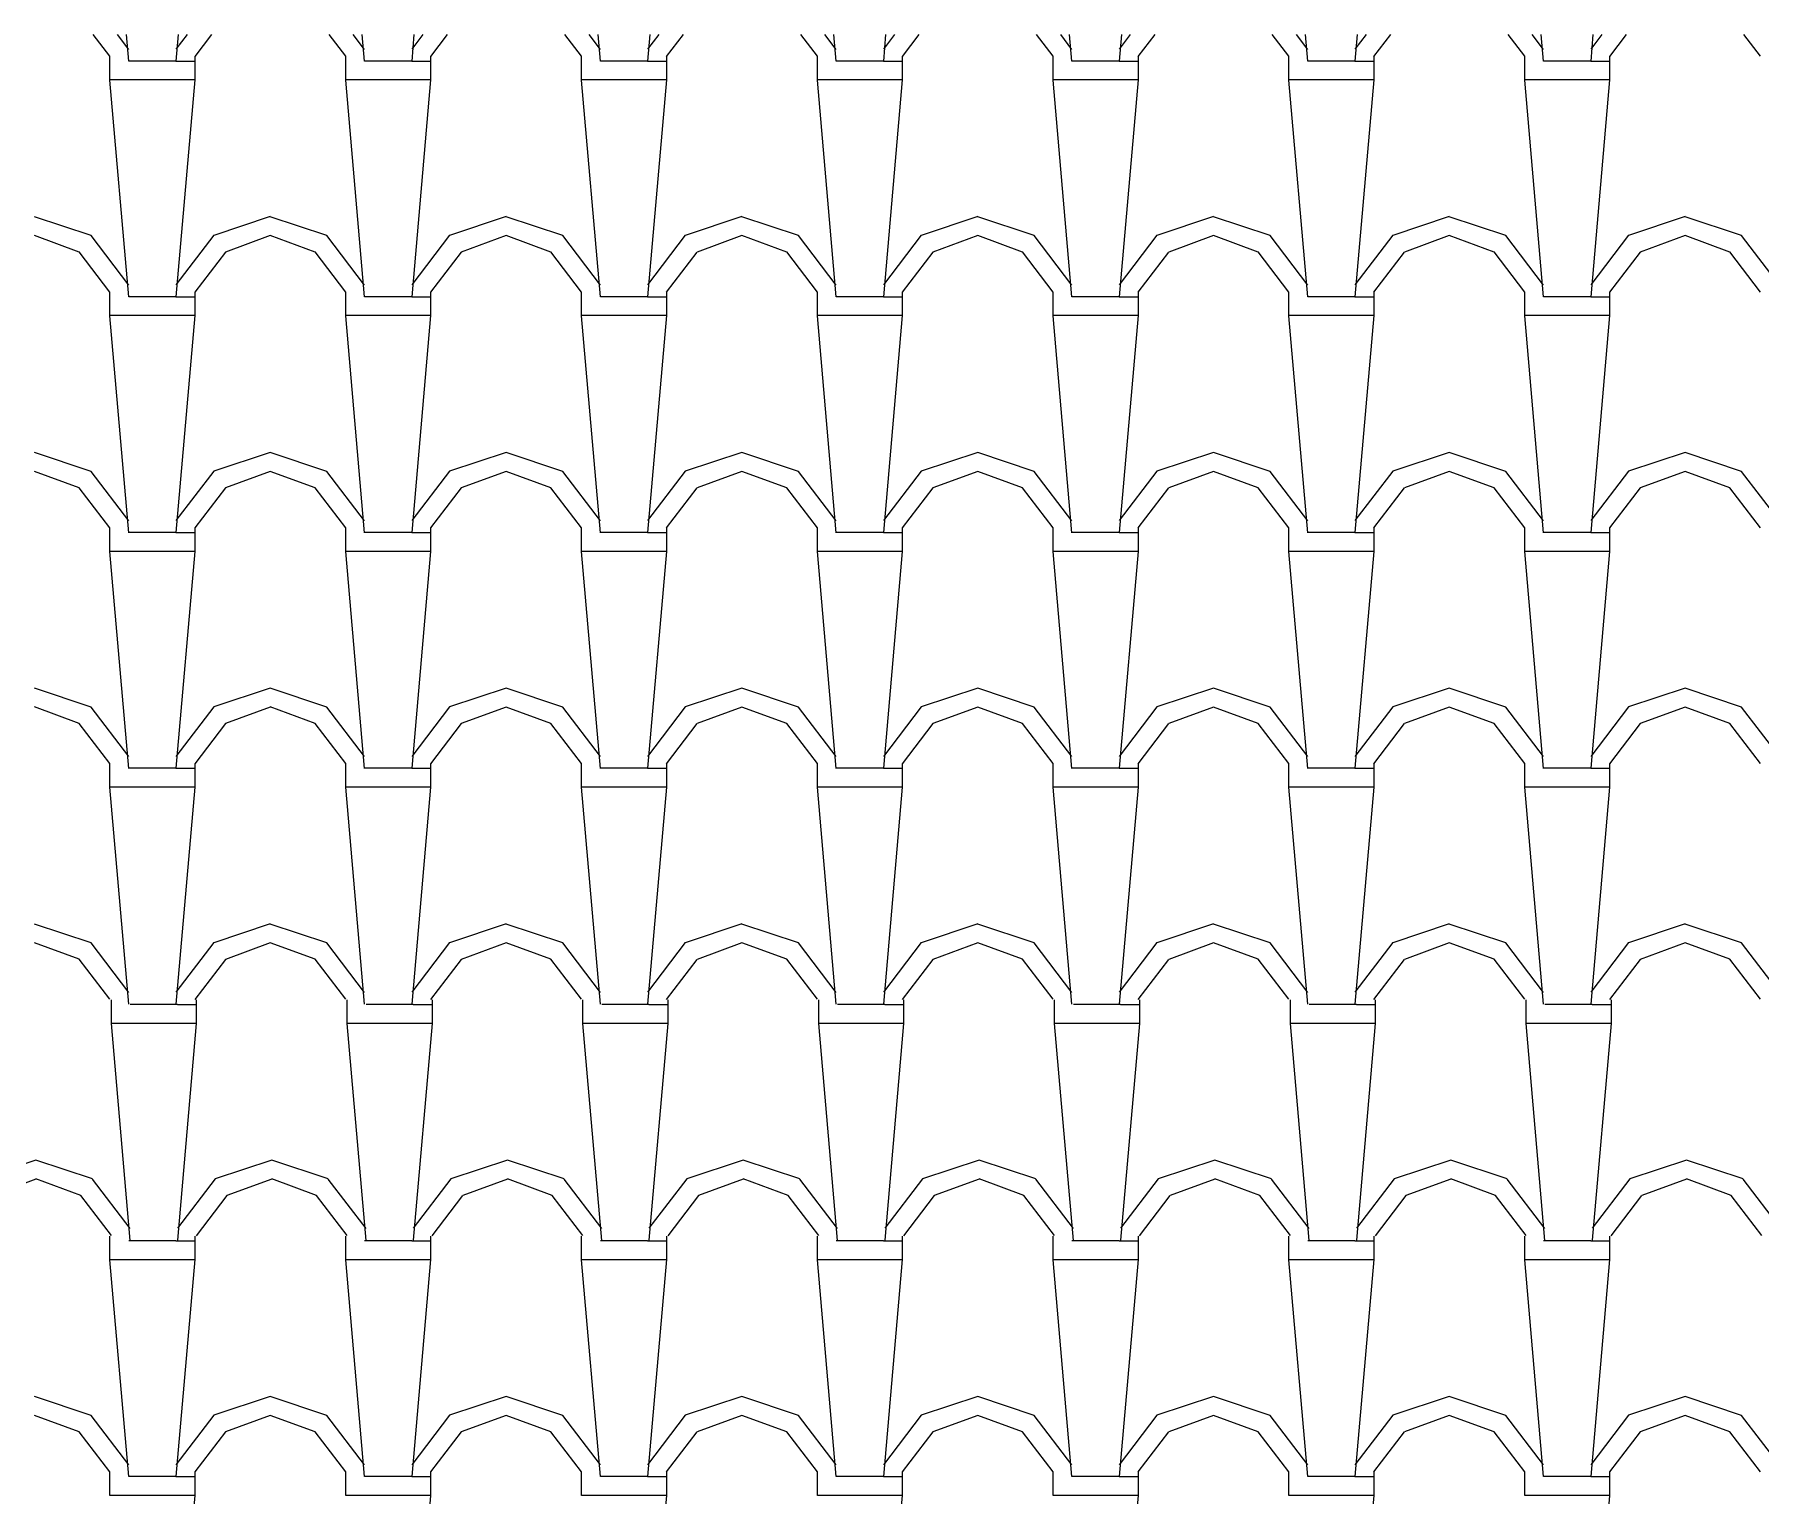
# Model space of a CAD drawing. Extents: x 32549 to 39694, y 7645 to 11950.
# Drawn here: x 37758.7 to 37868.5, y 11179.5 to 11272.4 of the extents above; entities that cross this region are included whole.
import ezdxf

# ---------------------------------------------------------------- set-up
doc = ezdxf.new("R2010")
doc.units = 0
doc.header["$LTSCALE"] = 80
doc.header["$MEASUREMENT"] = 0
doc.layers.add('ROOF', color=11, linetype='CONTINUOUS')

msp = doc.modelspace()

# ---------------------------------------------------------------- linework, layer by layer
at = {"layer": 'ROOF'}
for p, q in [((37763.52, 11271.06), (37762.46, 11272.45)), ((37764.72, 11271.5), (37764, 11272.45)), ((37764.72, 11270.75), (37764.57, 11272.45)), ((37767.86, 11272.45), (37767.72, 11270.76)), ((37768.43, 11272.45), (37767.72, 11271.52)), ((37769.98, 11272.45), (37768.91, 11271.05)), ((37778.52, 11271.06), (37777.46, 11272.45)), ((37779.72, 11271.5), (37779, 11272.45)), ((37779.72, 11270.75), (37779.57, 11272.45)), ((37782.86, 11272.45), (37782.72, 11270.76)), ((37783.43, 11272.45), (37782.72, 11271.52)), ((37784.98, 11272.45), (37783.91, 11271.05)), ((37793.52, 11271.06), (37792.46, 11272.45)), ((37794.72, 11271.5), (37794, 11272.45)), ((37794.72, 11270.75), (37794.57, 11272.45)), ((37797.86, 11272.45), (37797.72, 11270.76)), ((37798.43, 11272.45), (37797.72, 11271.52)), ((37799.98, 11272.45), (37798.91, 11271.05)), ((37808.52, 11271.06), (37807.46, 11272.45)), ((37809.72, 11271.5), (37809, 11272.45)), ((37809.72, 11270.75), (37809.57, 11272.45)), ((37812.86, 11272.45), (37812.72, 11270.76)), ((37813.43, 11272.45), (37812.72, 11271.52)), ((37814.98, 11272.45), (37813.91, 11271.05)), ((37823.52, 11271.06), (37822.46, 11272.45)), ((37824.72, 11271.5), (37824, 11272.45)), ((37824.72, 11270.75), (37824.57, 11272.45)), ((37827.86, 11272.45), (37827.72, 11270.76)), ((37828.43, 11272.45), (37827.72, 11271.52)), ((37829.98, 11272.45), (37828.91, 11271.05)), ((37838.52, 11271.06), (37837.46, 11272.45)), ((37839.72, 11271.5), (37839, 11272.45)), ((37839.72, 11270.75), (37839.57, 11272.45)), ((37842.86, 11272.45), (37842.72, 11270.76)), ((37843.43, 11272.45), (37842.72, 11271.52)), ((37844.98, 11272.45), (37843.91, 11271.05)), ((37853.52, 11271.06), (37852.46, 11272.45)), ((37854.72, 11271.5), (37854, 11272.45)), ((37854.72, 11270.75), (37854.57, 11272.45)), ((37857.86, 11272.45), (37857.72, 11270.76)), ((37858.43, 11272.45), (37857.72, 11271.52)), ((37859.98, 11272.45), (37858.91, 11271.05)), ((37868.52, 11271.06), (37867.46, 11272.45)), ((37763.52, 11269.56), (37763.52, 11271.06)), ((37767.72, 11270.76), (37764.72, 11270.76)), ((37767.72, 11270.76), (37768.92, 11270.76)), ((37768.92, 11271.06), (37768.92, 11269.56)), ((37778.52, 11269.56), (37778.52, 11271.06)), ((37782.72, 11270.76), (37779.72, 11270.76)), ((37782.72, 11270.76), (37783.92, 11270.76)), ((37783.92, 11271.06), (37783.92, 11269.56)), ((37793.52, 11269.56), (37793.52, 11271.06)), ((37797.72, 11270.76), (37794.72, 11270.76)), ((37797.72, 11270.76), (37798.92, 11270.76)), ((37798.92, 11271.06), (37798.92, 11269.56)), ((37808.52, 11269.56), (37808.52, 11271.06)), ((37812.72, 11270.76), (37809.72, 11270.76)), ((37812.72, 11270.76), (37813.92, 11270.76)), ((37813.92, 11271.06), (37813.92, 11269.56)), ((37823.52, 11269.56), (37823.52, 11271.06)), ((37827.72, 11270.76), (37824.72, 11270.76)), ((37827.72, 11270.76), (37828.92, 11270.76)), ((37828.92, 11271.06), (37828.92, 11269.56)), ((37838.52, 11269.56), (37838.52, 11271.06)), ((37842.72, 11270.76), (37839.72, 11270.76)), ((37842.72, 11270.76), (37843.92, 11270.76)), ((37843.92, 11271.06), (37843.92, 11269.56)), ((37853.52, 11269.56), (37853.52, 11271.06)), ((37857.72, 11270.76), (37854.72, 11270.76)), ((37857.72, 11270.76), (37858.92, 11270.76)), ((37858.92, 11271.06), (37858.92, 11269.56)), ((37767.72, 11269.56), (37763.52, 11269.56)), ((37764.72, 11255.75), (37763.52, 11269.55)), ((37768.92, 11269.56), (37767.72, 11255.76)), ((37768.92, 11269.56), (37767.72, 11269.56)), ((37782.72, 11269.56), (37778.52, 11269.56)), ((37779.72, 11255.75), (37778.52, 11269.55)), ((37783.92, 11269.56), (37782.72, 11255.76)), ((37783.92, 11269.56), (37782.72, 11269.56)), ((37797.72, 11269.56), (37793.52, 11269.56)), ((37794.72, 11255.75), (37793.52, 11269.55)), ((37798.92, 11269.56), (37797.72, 11255.76)), ((37798.92, 11269.56), (37797.72, 11269.56)), ((37812.72, 11269.56), (37808.52, 11269.56)), ((37809.72, 11255.75), (37808.52, 11269.55)), ((37813.92, 11269.56), (37812.72, 11255.76)), ((37813.92, 11269.56), (37812.72, 11269.56)), ((37827.72, 11269.56), (37823.52, 11269.56)), ((37824.72, 11255.75), (37823.52, 11269.55)), ((37828.92, 11269.56), (37827.72, 11255.76)), ((37828.92, 11269.56), (37827.72, 11269.56)), ((37842.72, 11269.56), (37838.52, 11269.56)), ((37839.72, 11255.75), (37838.52, 11269.55)), ((37843.92, 11269.56), (37842.72, 11255.76)), ((37843.92, 11269.56), (37842.72, 11269.56)), ((37857.72, 11269.56), (37853.52, 11269.56)), ((37854.72, 11255.75), (37853.52, 11269.55)), ((37858.92, 11269.56), (37857.72, 11255.76)), ((37858.92, 11269.56), (37857.72, 11269.56)), ((37762.32, 11259.65), (37758.72, 11260.85)), ((37773.72, 11260.86), (37770.12, 11259.66)), ((37777.32, 11259.65), (37773.72, 11260.85)), ((37788.72, 11260.86), (37785.12, 11259.66)), ((37792.32, 11259.65), (37788.72, 11260.85)), ((37803.72, 11260.86), (37800.12, 11259.66)), ((37807.32, 11259.65), (37803.72, 11260.85)), ((37818.72, 11260.86), (37815.12, 11259.66)), ((37822.32, 11259.65), (37818.72, 11260.85)), ((37833.72, 11260.86), (37830.12, 11259.66)), ((37837.32, 11259.65), (37833.72, 11260.85)), ((37848.72, 11260.86), (37845.12, 11259.66)), ((37852.32, 11259.65), (37848.72, 11260.85)), ((37863.72, 11260.86), (37860.12, 11259.66)), ((37867.32, 11259.65), (37863.72, 11260.85)), ((37761.57, 11258.6), (37758.72, 11259.66)), ((37764.72, 11256.5), (37762.32, 11259.65)), ((37770.12, 11259.67), (37767.72, 11256.52)), ((37773.72, 11259.65), (37770.87, 11258.6)), ((37776.57, 11258.6), (37773.72, 11259.66)), ((37779.72, 11256.5), (37777.32, 11259.65)), ((37785.12, 11259.67), (37782.72, 11256.52)), ((37788.72, 11259.65), (37785.87, 11258.6)), ((37791.57, 11258.6), (37788.72, 11259.65)), ((37794.72, 11256.5), (37792.32, 11259.65)), ((37800.12, 11259.67), (37797.72, 11256.52)), ((37803.72, 11259.65), (37800.87, 11258.6)), ((37806.57, 11258.6), (37803.72, 11259.65)), ((37809.72, 11256.5), (37807.32, 11259.65)), ((37815.12, 11259.67), (37812.72, 11256.52)), ((37818.72, 11259.65), (37815.87, 11258.6)), ((37821.57, 11258.6), (37818.72, 11259.65)), ((37824.72, 11256.5), (37822.32, 11259.65)), ((37830.12, 11259.67), (37827.72, 11256.52)), ((37833.72, 11259.65), (37830.87, 11258.6)), ((37836.57, 11258.6), (37833.72, 11259.65)), ((37839.72, 11256.5), (37837.32, 11259.65)), ((37845.12, 11259.67), (37842.72, 11256.52)), ((37848.72, 11259.65), (37845.87, 11258.6)), ((37851.57, 11258.6), (37848.72, 11259.65)), ((37854.72, 11256.5), (37852.32, 11259.65)), ((37860.12, 11259.67), (37857.72, 11256.52)), ((37863.72, 11259.65), (37860.87, 11258.6)), ((37866.57, 11258.6), (37863.72, 11259.65)), ((37869.72, 11256.5), (37867.32, 11259.65)), ((37763.52, 11256.06), (37761.57, 11258.61)), ((37770.86, 11258.6), (37768.91, 11256.05)), ((37778.52, 11256.06), (37776.57, 11258.61)), ((37785.86, 11258.6), (37783.91, 11256.05)), ((37793.52, 11256.06), (37791.57, 11258.61)), ((37800.86, 11258.6), (37798.91, 11256.05)), ((37808.52, 11256.06), (37806.57, 11258.61)), ((37815.86, 11258.6), (37813.91, 11256.05)), ((37823.52, 11256.06), (37821.57, 11258.61)), ((37830.86, 11258.6), (37828.91, 11256.05)), ((37838.52, 11256.06), (37836.57, 11258.61)), ((37845.86, 11258.6), (37843.91, 11256.05)), ((37853.52, 11256.06), (37851.57, 11258.61)), ((37860.86, 11258.6), (37858.91, 11256.05)), ((37868.52, 11256.06), (37866.57, 11258.61)), ((37763.52, 11254.56), (37763.52, 11256.06)), ((37767.72, 11255.76), (37764.72, 11255.76)), ((37767.72, 11255.76), (37768.92, 11255.76)), ((37768.92, 11256.06), (37768.92, 11254.56)), ((37778.52, 11254.56), (37778.52, 11256.06)), ((37782.72, 11255.76), (37779.72, 11255.76)), ((37782.72, 11255.76), (37783.92, 11255.76)), ((37783.92, 11256.06), (37783.92, 11254.56)), ((37793.52, 11254.56), (37793.52, 11256.06)), ((37797.72, 11255.76), (37794.72, 11255.76)), ((37797.72, 11255.76), (37798.92, 11255.76)), ((37798.92, 11256.06), (37798.92, 11254.56)), ((37808.52, 11254.56), (37808.52, 11256.06)), ((37812.72, 11255.76), (37809.72, 11255.76)), ((37812.72, 11255.76), (37813.92, 11255.76)), ((37813.92, 11256.06), (37813.92, 11254.56)), ((37823.52, 11254.56), (37823.52, 11256.06)), ((37827.72, 11255.76), (37824.72, 11255.76)), ((37827.72, 11255.76), (37828.92, 11255.76)), ((37828.92, 11256.06), (37828.92, 11254.56)), ((37838.52, 11254.56), (37838.52, 11256.06)), ((37842.72, 11255.76), (37839.72, 11255.76)), ((37842.72, 11255.76), (37843.92, 11255.76)), ((37843.92, 11256.06), (37843.92, 11254.56)), ((37853.52, 11254.56), (37853.52, 11256.06)), ((37857.72, 11255.76), (37854.72, 11255.76)), ((37857.72, 11255.76), (37858.92, 11255.76)), ((37858.92, 11256.06), (37858.92, 11254.56)), ((37767.72, 11254.56), (37763.52, 11254.56)), ((37764.72, 11240.75), (37763.52, 11254.55)), ((37768.92, 11254.56), (37767.72, 11240.76)), ((37768.92, 11254.56), (37767.72, 11254.56)), ((37782.72, 11254.56), (37778.52, 11254.56)), ((37779.72, 11240.75), (37778.52, 11254.55)), ((37783.92, 11254.56), (37782.72, 11240.76)), ((37783.92, 11254.56), (37782.72, 11254.56)), ((37797.72, 11254.56), (37793.52, 11254.56)), ((37794.72, 11240.75), (37793.52, 11254.55)), ((37798.92, 11254.56), (37797.72, 11240.76)), ((37798.92, 11254.56), (37797.72, 11254.56)), ((37812.72, 11254.56), (37808.52, 11254.56)), ((37809.72, 11240.75), (37808.52, 11254.55)), ((37813.92, 11254.56), (37812.72, 11240.76)), ((37813.92, 11254.56), (37812.72, 11254.56)), ((37827.72, 11254.56), (37823.52, 11254.56)), ((37824.72, 11240.75), (37823.52, 11254.55)), ((37828.92, 11254.56), (37827.72, 11240.76)), ((37828.92, 11254.56), (37827.72, 11254.56)), ((37842.72, 11254.56), (37838.52, 11254.56)), ((37839.72, 11240.75), (37838.52, 11254.55)), ((37843.92, 11254.56), (37842.72, 11240.76)), ((37843.92, 11254.56), (37842.72, 11254.56)), ((37857.72, 11254.56), (37853.52, 11254.56)), ((37854.72, 11240.75), (37853.52, 11254.55)), ((37858.92, 11254.56), (37857.72, 11240.76)), ((37858.92, 11254.56), (37857.72, 11254.56)), ((37762.32, 11244.65), (37758.72, 11245.85)), ((37773.72, 11245.86), (37770.12, 11244.66)), ((37777.32, 11244.65), (37773.72, 11245.85)), ((37788.72, 11245.86), (37785.12, 11244.66)), ((37792.32, 11244.65), (37788.72, 11245.85)), ((37803.72, 11245.86), (37800.12, 11244.66)), ((37807.32, 11244.65), (37803.72, 11245.85)), ((37818.72, 11245.86), (37815.12, 11244.66)), ((37822.32, 11244.65), (37818.72, 11245.85)), ((37833.72, 11245.86), (37830.12, 11244.66)), ((37837.32, 11244.65), (37833.72, 11245.85)), ((37848.72, 11245.86), (37845.12, 11244.66)), ((37852.32, 11244.65), (37848.72, 11245.85)), ((37863.72, 11245.86), (37860.12, 11244.66)), ((37867.32, 11244.65), (37863.72, 11245.85)), ((37761.57, 11243.6), (37758.72, 11244.65)), ((37764.72, 11241.5), (37762.32, 11244.65)), ((37770.12, 11244.67), (37767.72, 11241.52)), ((37773.72, 11244.65), (37770.87, 11243.6)), ((37776.57, 11243.6), (37773.72, 11244.65)), ((37779.72, 11241.5), (37777.32, 11244.65)), ((37785.12, 11244.67), (37782.72, 11241.52)), ((37788.72, 11244.65), (37785.87, 11243.6)), ((37791.57, 11243.6), (37788.72, 11244.65)), ((37794.72, 11241.5), (37792.32, 11244.65)), ((37800.12, 11244.67), (37797.72, 11241.52)), ((37803.72, 11244.65), (37800.87, 11243.6)), ((37806.57, 11243.6), (37803.72, 11244.65)), ((37809.72, 11241.5), (37807.32, 11244.65)), ((37815.12, 11244.67), (37812.72, 11241.52)), ((37818.72, 11244.65), (37815.87, 11243.6)), ((37821.57, 11243.6), (37818.72, 11244.65)), ((37824.72, 11241.5), (37822.32, 11244.65)), ((37830.12, 11244.67), (37827.72, 11241.52)), ((37833.72, 11244.65), (37830.87, 11243.6)), ((37836.57, 11243.6), (37833.72, 11244.65)), ((37839.72, 11241.5), (37837.32, 11244.65)), ((37845.12, 11244.67), (37842.72, 11241.52)), ((37848.72, 11244.65), (37845.87, 11243.6)), ((37851.57, 11243.6), (37848.72, 11244.65)), ((37854.72, 11241.5), (37852.32, 11244.65)), ((37860.12, 11244.67), (37857.72, 11241.52)), ((37863.72, 11244.65), (37860.87, 11243.6)), ((37866.57, 11243.6), (37863.72, 11244.65)), ((37869.72, 11241.5), (37867.32, 11244.65)), ((37763.52, 11241.06), (37761.57, 11243.61)), ((37770.86, 11243.6), (37768.91, 11241.05)), ((37778.52, 11241.06), (37776.57, 11243.61)), ((37785.86, 11243.6), (37783.91, 11241.05)), ((37793.52, 11241.06), (37791.57, 11243.61)), ((37800.86, 11243.6), (37798.91, 11241.05)), ((37808.52, 11241.06), (37806.57, 11243.61)), ((37815.86, 11243.6), (37813.91, 11241.05)), ((37823.52, 11241.06), (37821.57, 11243.61)), ((37830.86, 11243.6), (37828.91, 11241.05)), ((37838.52, 11241.06), (37836.57, 11243.61)), ((37845.86, 11243.6), (37843.91, 11241.05)), ((37853.52, 11241.06), (37851.57, 11243.61)), ((37860.86, 11243.6), (37858.91, 11241.05)), ((37868.52, 11241.06), (37866.57, 11243.61)), ((37763.52, 11239.56), (37763.52, 11241.06)), ((37767.72, 11240.76), (37764.72, 11240.76)), ((37767.72, 11240.76), (37768.92, 11240.76)), ((37768.92, 11241.06), (37768.92, 11239.56)), ((37778.52, 11239.56), (37778.52, 11241.06)), ((37782.72, 11240.76), (37779.72, 11240.76)), ((37782.72, 11240.76), (37783.92, 11240.76)), ((37783.92, 11241.06), (37783.92, 11239.56)), ((37793.52, 11239.56), (37793.52, 11241.06)), ((37797.72, 11240.76), (37794.72, 11240.76)), ((37797.72, 11240.76), (37798.92, 11240.76)), ((37798.92, 11241.06), (37798.92, 11239.56)), ((37808.52, 11239.56), (37808.52, 11241.06)), ((37812.72, 11240.76), (37809.72, 11240.76)), ((37812.72, 11240.76), (37813.92, 11240.76)), ((37813.92, 11241.06), (37813.92, 11239.56)), ((37823.52, 11239.56), (37823.52, 11241.06)), ((37827.72, 11240.76), (37824.72, 11240.76)), ((37827.72, 11240.76), (37828.92, 11240.76)), ((37828.92, 11241.06), (37828.92, 11239.56)), ((37838.52, 11239.56), (37838.52, 11241.06)), ((37842.72, 11240.76), (37839.72, 11240.76)), ((37842.72, 11240.76), (37843.92, 11240.76)), ((37843.92, 11241.06), (37843.92, 11239.56)), ((37853.52, 11239.56), (37853.52, 11241.06)), ((37857.72, 11240.76), (37854.72, 11240.76)), ((37857.72, 11240.76), (37858.92, 11240.76)), ((37858.92, 11241.06), (37858.92, 11239.56)), ((37767.72, 11239.56), (37763.52, 11239.56)), ((37764.72, 11225.75), (37763.52, 11239.55)), ((37768.92, 11239.56), (37767.72, 11225.76)), ((37768.92, 11239.56), (37767.72, 11239.56)), ((37782.72, 11239.56), (37778.52, 11239.56)), ((37779.72, 11225.75), (37778.52, 11239.55)), ((37783.92, 11239.56), (37782.72, 11225.76)), ((37783.92, 11239.56), (37782.72, 11239.56)), ((37797.72, 11239.56), (37793.52, 11239.56)), ((37794.72, 11225.75), (37793.52, 11239.55)), ((37798.92, 11239.56), (37797.72, 11225.76)), ((37798.92, 11239.56), (37797.72, 11239.56)), ((37812.72, 11239.56), (37808.52, 11239.56)), ((37809.72, 11225.75), (37808.52, 11239.55)), ((37813.92, 11239.56), (37812.72, 11225.76)), ((37813.92, 11239.56), (37812.72, 11239.56)), ((37827.72, 11239.56), (37823.52, 11239.56)), ((37824.72, 11225.75), (37823.52, 11239.55)), ((37828.92, 11239.56), (37827.72, 11225.76)), ((37828.92, 11239.56), (37827.72, 11239.56)), ((37842.72, 11239.56), (37838.52, 11239.56)), ((37839.72, 11225.75), (37838.52, 11239.55)), ((37843.92, 11239.56), (37842.72, 11225.76)), ((37843.92, 11239.56), (37842.72, 11239.56)), ((37857.72, 11239.56), (37853.52, 11239.56)), ((37854.72, 11225.75), (37853.52, 11239.55)), ((37858.92, 11239.56), (37857.72, 11225.76)), ((37858.92, 11239.56), (37857.72, 11239.56)), ((37762.32, 11229.65), (37758.72, 11230.85)), ((37773.72, 11230.86), (37770.12, 11229.66)), ((37777.32, 11229.65), (37773.72, 11230.85)), ((37788.72, 11230.86), (37785.12, 11229.66)), ((37792.32, 11229.65), (37788.72, 11230.85)), ((37803.72, 11230.86), (37800.12, 11229.66)), ((37807.32, 11229.65), (37803.72, 11230.85)), ((37818.72, 11230.86), (37815.12, 11229.66)), ((37822.32, 11229.65), (37818.72, 11230.85)), ((37833.72, 11230.86), (37830.12, 11229.66)), ((37837.32, 11229.65), (37833.72, 11230.85)), ((37848.72, 11230.86), (37845.12, 11229.66)), ((37852.32, 11229.65), (37848.72, 11230.85)), ((37863.72, 11230.86), (37860.12, 11229.66)), ((37867.32, 11229.65), (37863.72, 11230.85)), ((37761.57, 11228.61), (37758.72, 11229.66)), ((37764.72, 11226.5), (37762.32, 11229.65)), ((37770.12, 11229.67), (37767.72, 11226.52)), ((37773.72, 11229.65), (37770.87, 11228.6)), ((37776.57, 11228.61), (37773.72, 11229.66)), ((37779.72, 11226.5), (37777.32, 11229.65)), ((37785.12, 11229.67), (37782.72, 11226.52)), ((37788.72, 11229.65), (37785.87, 11228.6)), ((37791.57, 11228.61), (37788.72, 11229.65)), ((37794.72, 11226.5), (37792.32, 11229.65)), ((37800.12, 11229.67), (37797.72, 11226.52)), ((37803.72, 11229.65), (37800.87, 11228.6)), ((37806.57, 11228.61), (37803.72, 11229.65)), ((37809.72, 11226.5), (37807.32, 11229.65)), ((37815.12, 11229.67), (37812.72, 11226.52)), ((37818.72, 11229.65), (37815.87, 11228.6)), ((37821.57, 11228.61), (37818.72, 11229.65)), ((37824.72, 11226.5), (37822.32, 11229.65)), ((37830.12, 11229.67), (37827.72, 11226.52)), ((37833.72, 11229.65), (37830.87, 11228.6)), ((37836.57, 11228.61), (37833.72, 11229.65)), ((37839.72, 11226.5), (37837.32, 11229.65)), ((37845.12, 11229.67), (37842.72, 11226.52)), ((37848.72, 11229.65), (37845.87, 11228.6)), ((37851.57, 11228.61), (37848.72, 11229.65)), ((37854.72, 11226.5), (37852.32, 11229.65)), ((37860.12, 11229.67), (37857.72, 11226.52)), ((37863.72, 11229.65), (37860.87, 11228.6)), ((37866.57, 11228.61), (37863.72, 11229.65)), ((37869.72, 11226.5), (37867.32, 11229.65)), ((37763.52, 11226.06), (37761.57, 11228.61)), ((37770.86, 11228.6), (37768.91, 11226.05)), ((37778.52, 11226.06), (37776.57, 11228.61)), ((37785.86, 11228.6), (37783.91, 11226.05)), ((37793.52, 11226.06), (37791.57, 11228.61)), ((37800.86, 11228.6), (37798.91, 11226.05)), ((37808.52, 11226.06), (37806.57, 11228.61)), ((37815.86, 11228.6), (37813.91, 11226.05)), ((37823.52, 11226.06), (37821.57, 11228.61)), ((37830.86, 11228.6), (37828.91, 11226.05)), ((37838.52, 11226.06), (37836.57, 11228.61)), ((37845.86, 11228.6), (37843.91, 11226.05)), ((37853.52, 11226.06), (37851.57, 11228.61)), ((37860.86, 11228.6), (37858.91, 11226.05)), ((37868.52, 11226.06), (37866.57, 11228.61)), ((37763.52, 11224.56), (37763.52, 11226.06)), ((37767.72, 11225.76), (37764.72, 11225.76)), ((37767.72, 11225.76), (37768.92, 11225.76)), ((37768.92, 11226.06), (37768.92, 11224.56)), ((37778.52, 11224.56), (37778.52, 11226.06)), ((37782.72, 11225.76), (37779.72, 11225.76)), ((37782.72, 11225.76), (37783.92, 11225.76)), ((37783.92, 11226.06), (37783.92, 11224.56)), ((37793.52, 11224.56), (37793.52, 11226.06)), ((37797.72, 11225.76), (37794.72, 11225.76)), ((37797.72, 11225.76), (37798.92, 11225.76)), ((37798.92, 11226.06), (37798.92, 11224.56)), ((37808.52, 11224.56), (37808.52, 11226.06)), ((37812.72, 11225.76), (37809.72, 11225.76)), ((37812.72, 11225.76), (37813.92, 11225.76)), ((37813.92, 11226.06), (37813.92, 11224.56)), ((37823.52, 11224.56), (37823.52, 11226.06)), ((37827.72, 11225.76), (37824.72, 11225.76)), ((37827.72, 11225.76), (37828.92, 11225.76)), ((37828.92, 11226.06), (37828.92, 11224.56)), ((37838.52, 11224.56), (37838.52, 11226.06)), ((37842.72, 11225.76), (37839.72, 11225.76)), ((37842.72, 11225.76), (37843.92, 11225.76)), ((37843.92, 11226.06), (37843.92, 11224.56)), ((37853.52, 11224.56), (37853.52, 11226.06)), ((37857.72, 11225.76), (37854.72, 11225.76)), ((37857.72, 11225.76), (37858.92, 11225.76)), ((37858.92, 11226.06), (37858.92, 11224.56)), ((37767.72, 11224.56), (37763.52, 11224.56)), ((37764.72, 11210.75), (37763.52, 11224.55)), ((37768.92, 11224.56), (37767.72, 11224.56)), ((37768.92, 11224.56), (37767.72, 11210.76)), ((37782.72, 11224.56), (37778.52, 11224.56)), ((37779.72, 11210.75), (37778.52, 11224.55)), ((37783.92, 11224.56), (37782.72, 11224.56)), ((37783.92, 11224.56), (37782.72, 11210.76)), ((37797.72, 11224.56), (37793.52, 11224.56)), ((37794.72, 11210.75), (37793.52, 11224.55)), ((37798.92, 11224.56), (37797.72, 11224.56)), ((37798.92, 11224.56), (37797.72, 11210.76)), ((37812.72, 11224.56), (37808.52, 11224.56)), ((37809.72, 11210.75), (37808.52, 11224.55)), ((37813.92, 11224.56), (37812.72, 11224.56)), ((37813.92, 11224.56), (37812.72, 11210.76)), ((37827.72, 11224.56), (37823.52, 11224.56)), ((37824.72, 11210.75), (37823.52, 11224.55)), ((37828.92, 11224.56), (37827.72, 11224.56)), ((37828.92, 11224.56), (37827.72, 11210.76)), ((37842.72, 11224.56), (37838.52, 11224.56)), ((37839.72, 11210.75), (37838.52, 11224.55)), ((37843.92, 11224.56), (37842.72, 11224.56)), ((37843.92, 11224.56), (37842.72, 11210.76)), ((37857.72, 11224.56), (37853.52, 11224.56)), ((37854.72, 11210.75), (37853.52, 11224.55)), ((37858.92, 11224.56), (37857.72, 11224.56)), ((37858.92, 11224.56), (37857.72, 11210.76)), ((37762.32, 11214.65), (37758.72, 11215.85)), ((37773.72, 11215.86), (37770.12, 11214.66)), ((37777.32, 11214.65), (37773.72, 11215.85)), ((37788.72, 11215.86), (37785.12, 11214.66)), ((37792.32, 11214.65), (37788.72, 11215.85)), ((37803.72, 11215.86), (37800.12, 11214.66)), ((37807.32, 11214.65), (37803.72, 11215.85)), ((37818.72, 11215.86), (37815.12, 11214.66)), ((37822.32, 11214.65), (37818.72, 11215.85)), ((37833.72, 11215.86), (37830.12, 11214.66)), ((37837.32, 11214.65), (37833.72, 11215.85)), ((37848.72, 11215.86), (37845.12, 11214.66)), ((37852.32, 11214.65), (37848.72, 11215.85)), ((37863.72, 11215.86), (37860.12, 11214.66)), ((37867.32, 11214.65), (37863.72, 11215.85)), ((37761.57, 11213.61), (37758.72, 11214.66)), ((37764.72, 11211.5), (37762.32, 11214.65)), ((37770.12, 11214.67), (37767.72, 11211.52)), ((37773.72, 11214.65), (37770.87, 11213.6)), ((37776.57, 11213.61), (37773.72, 11214.66)), ((37779.72, 11211.5), (37777.32, 11214.65)), ((37785.12, 11214.67), (37782.72, 11211.52)), ((37788.72, 11214.65), (37785.87, 11213.6)), ((37791.57, 11213.61), (37788.72, 11214.66)), ((37794.72, 11211.5), (37792.32, 11214.65)), ((37800.12, 11214.67), (37797.72, 11211.52)), ((37803.72, 11214.65), (37800.87, 11213.6)), ((37806.57, 11213.61), (37803.72, 11214.66)), ((37809.72, 11211.5), (37807.32, 11214.65)), ((37815.12, 11214.67), (37812.72, 11211.52)), ((37818.72, 11214.65), (37815.87, 11213.6)), ((37821.57, 11213.61), (37818.72, 11214.66)), ((37824.72, 11211.5), (37822.32, 11214.65)), ((37830.12, 11214.67), (37827.72, 11211.52)), ((37833.72, 11214.65), (37830.87, 11213.6)), ((37836.57, 11213.61), (37833.72, 11214.66)), ((37839.72, 11211.5), (37837.32, 11214.65)), ((37845.12, 11214.67), (37842.72, 11211.52)), ((37848.72, 11214.65), (37845.87, 11213.6)), ((37851.57, 11213.61), (37848.72, 11214.66)), ((37854.72, 11211.5), (37852.32, 11214.65)), ((37860.12, 11214.67), (37857.72, 11211.52)), ((37863.72, 11214.65), (37860.87, 11213.6)), ((37866.57, 11213.61), (37863.72, 11214.66)), ((37869.72, 11211.5), (37867.32, 11214.65)), ((37763.52, 11211.06), (37761.57, 11213.61)), ((37770.86, 11213.6), (37768.91, 11211.05)), ((37778.52, 11211.06), (37776.57, 11213.61)), ((37785.86, 11213.6), (37783.91, 11211.05)), ((37793.52, 11211.06), (37791.57, 11213.61)), ((37800.86, 11213.6), (37798.91, 11211.05)), ((37808.52, 11211.06), (37806.57, 11213.61)), ((37815.86, 11213.6), (37813.91, 11211.05)), ((37823.52, 11211.06), (37821.57, 11213.61)), ((37830.86, 11213.6), (37828.91, 11211.05)), ((37838.52, 11211.06), (37836.57, 11213.61)), ((37845.86, 11213.6), (37843.91, 11211.05)), ((37853.52, 11211.06), (37851.57, 11213.61)), ((37860.86, 11213.6), (37858.91, 11211.05)), ((37868.52, 11211.06), (37866.57, 11213.61)), ((37763.61, 11209.53), (37763.61, 11211.03)), ((37767.81, 11210.73), (37764.81, 11210.73)), ((37767.81, 11210.73), (37769.01, 11210.73)), ((37769.01, 11211.03), (37769.01, 11209.53)), ((37778.61, 11209.53), (37778.61, 11211.03)), ((37782.81, 11210.73), (37779.81, 11210.73)), ((37782.81, 11210.73), (37784.01, 11210.73)), ((37784.01, 11211.03), (37784.01, 11209.53)), ((37793.61, 11209.53), (37793.61, 11211.03)), ((37797.81, 11210.73), (37794.81, 11210.73)), ((37797.81, 11210.73), (37799.01, 11210.73)), ((37799.01, 11211.03), (37799.01, 11209.53)), ((37808.61, 11209.53), (37808.61, 11211.03)), ((37812.81, 11210.73), (37809.81, 11210.73)), ((37812.81, 11210.73), (37814.01, 11210.73)), ((37814.01, 11211.03), (37814.01, 11209.53)), ((37823.61, 11209.53), (37823.61, 11211.03)), ((37827.81, 11210.73), (37824.81, 11210.73)), ((37827.81, 11210.73), (37829.01, 11210.73)), ((37829.01, 11211.03), (37829.01, 11209.53)), ((37838.61, 11209.53), (37838.61, 11211.03)), ((37842.81, 11210.73), (37839.81, 11210.73)), ((37842.81, 11210.73), (37844.01, 11210.73)), ((37844.01, 11211.03), (37844.01, 11209.53)), ((37853.61, 11209.53), (37853.61, 11211.03)), ((37857.81, 11210.73), (37854.81, 11210.73)), ((37857.81, 11210.73), (37859.01, 11210.73)), ((37859.01, 11211.03), (37859.01, 11209.53)), ((37767.81, 11209.53), (37763.61, 11209.53)), ((37764.81, 11195.72), (37763.61, 11209.52)), ((37769.01, 11209.53), (37767.81, 11195.73)), ((37769.01, 11209.53), (37767.81, 11209.53)), ((37782.81, 11209.53), (37778.61, 11209.53)), ((37779.81, 11195.72), (37778.61, 11209.52)), ((37784.01, 11209.53), (37782.81, 11195.73)), ((37784.01, 11209.53), (37782.81, 11209.53)), ((37797.81, 11209.53), (37793.61, 11209.53)), ((37794.81, 11195.72), (37793.61, 11209.52)), ((37799.01, 11209.53), (37797.81, 11195.73)), ((37799.01, 11209.53), (37797.81, 11209.53)), ((37812.81, 11209.53), (37808.61, 11209.53)), ((37809.81, 11195.72), (37808.61, 11209.52)), ((37814.01, 11209.53), (37812.81, 11195.73)), ((37814.01, 11209.53), (37812.81, 11209.53)), ((37827.81, 11209.53), (37823.61, 11209.53)), ((37824.81, 11195.72), (37823.61, 11209.52)), ((37829.01, 11209.53), (37827.81, 11195.73)), ((37829.01, 11209.53), (37827.81, 11209.53)), ((37842.81, 11209.53), (37838.61, 11209.53)), ((37839.81, 11195.72), (37838.61, 11209.52)), ((37844.01, 11209.53), (37842.81, 11195.73)), ((37844.01, 11209.53), (37842.81, 11209.53)), ((37857.81, 11209.53), (37853.61, 11209.53)), ((37854.81, 11195.72), (37853.61, 11209.52)), ((37859.01, 11209.53), (37857.81, 11195.73)), ((37859.01, 11209.53), (37857.81, 11209.53)), ((37758.81, 11200.83), (37755.21, 11199.63)), ((37762.41, 11199.63), (37758.81, 11200.83)), ((37773.81, 11200.83), (37770.21, 11199.63)), ((37777.41, 11199.63), (37773.81, 11200.83)), ((37788.81, 11200.83), (37785.21, 11199.63)), ((37792.41, 11199.63), (37788.81, 11200.83)), ((37803.81, 11200.83), (37800.21, 11199.63)), ((37807.41, 11199.63), (37803.81, 11200.83)), ((37818.81, 11200.83), (37815.21, 11199.63)), ((37822.41, 11199.63), (37818.81, 11200.83)), ((37833.81, 11200.83), (37830.21, 11199.63)), ((37837.41, 11199.63), (37833.81, 11200.83)), ((37848.81, 11200.83), (37845.21, 11199.63)), ((37852.41, 11199.63), (37848.81, 11200.83)), ((37863.81, 11200.83), (37860.21, 11199.63)), ((37867.41, 11199.63), (37863.81, 11200.83)), ((37758.81, 11199.62), (37755.96, 11198.57)), ((37761.66, 11198.58), (37758.81, 11199.63)), ((37764.81, 11196.47), (37762.41, 11199.62)), ((37770.21, 11199.64), (37767.81, 11196.49)), ((37773.81, 11199.62), (37770.96, 11198.57)), ((37776.66, 11198.58), (37773.81, 11199.63)), ((37779.81, 11196.47), (37777.41, 11199.62)), ((37785.21, 11199.64), (37782.81, 11196.49)), ((37788.81, 11199.62), (37785.96, 11198.57)), ((37791.66, 11198.58), (37788.81, 11199.63)), ((37794.81, 11196.47), (37792.41, 11199.62)), ((37800.21, 11199.64), (37797.81, 11196.49)), ((37803.81, 11199.62), (37800.96, 11198.57)), ((37806.66, 11198.58), (37803.81, 11199.63)), ((37809.81, 11196.47), (37807.41, 11199.62)), ((37815.21, 11199.64), (37812.81, 11196.49)), ((37818.81, 11199.62), (37815.96, 11198.57)), ((37821.66, 11198.58), (37818.81, 11199.63)), ((37824.81, 11196.47), (37822.41, 11199.62)), ((37830.21, 11199.64), (37827.81, 11196.49)), ((37833.81, 11199.62), (37830.96, 11198.57)), ((37836.66, 11198.58), (37833.81, 11199.63)), ((37839.81, 11196.47), (37837.41, 11199.62)), ((37845.21, 11199.64), (37842.81, 11196.49)), ((37848.81, 11199.62), (37845.96, 11198.57)), ((37851.66, 11198.58), (37848.81, 11199.63)), ((37854.81, 11196.47), (37852.41, 11199.62)), ((37860.21, 11199.64), (37857.81, 11196.49)), ((37863.81, 11199.62), (37860.96, 11198.57)), ((37866.66, 11198.58), (37863.81, 11199.63)), ((37869.81, 11196.47), (37867.41, 11199.62)), ((37763.61, 11196.03), (37761.66, 11198.58)), ((37770.95, 11198.57), (37769, 11196.02)), ((37778.61, 11196.03), (37776.66, 11198.58)), ((37785.95, 11198.57), (37784, 11196.02)), ((37793.61, 11196.03), (37791.66, 11198.58)), ((37800.95, 11198.57), (37799, 11196.02)), ((37808.61, 11196.03), (37806.66, 11198.58)), ((37815.95, 11198.57), (37814, 11196.02)), ((37823.61, 11196.03), (37821.66, 11198.58)), ((37830.95, 11198.57), (37829, 11196.02)), ((37838.61, 11196.03), (37836.66, 11198.58)), ((37845.95, 11198.57), (37844, 11196.02)), ((37853.61, 11196.03), (37851.66, 11198.58)), ((37860.95, 11198.57), (37859, 11196.02)), ((37868.61, 11196.03), (37866.66, 11198.58)), ((37763.52, 11194.49), (37763.52, 11195.99)), ((37767.72, 11195.69), (37764.72, 11195.69)), ((37767.72, 11195.69), (37768.92, 11195.69)), ((37768.92, 11195.99), (37768.92, 11194.49)), ((37778.52, 11194.49), (37778.52, 11195.99)), ((37782.72, 11195.69), (37779.72, 11195.69)), ((37782.72, 11195.69), (37783.92, 11195.69)), ((37783.92, 11195.99), (37783.92, 11194.49)), ((37793.52, 11194.49), (37793.52, 11195.99)), ((37797.72, 11195.69), (37794.72, 11195.69)), ((37797.72, 11195.69), (37798.92, 11195.69)), ((37798.92, 11195.99), (37798.92, 11194.49)), ((37808.52, 11194.49), (37808.52, 11195.99)), ((37812.72, 11195.69), (37809.72, 11195.69)), ((37812.72, 11195.69), (37813.92, 11195.69)), ((37813.92, 11195.99), (37813.92, 11194.49)), ((37823.52, 11194.49), (37823.52, 11195.99)), ((37827.72, 11195.69), (37824.72, 11195.69)), ((37827.72, 11195.69), (37828.92, 11195.69)), ((37828.92, 11195.99), (37828.92, 11194.49)), ((37838.52, 11194.49), (37838.52, 11195.99)), ((37842.72, 11195.69), (37839.72, 11195.69)), ((37842.72, 11195.69), (37843.92, 11195.69)), ((37843.92, 11195.99), (37843.92, 11194.49)), ((37853.52, 11194.49), (37853.52, 11195.99)), ((37857.72, 11195.69), (37854.72, 11195.69)), ((37857.72, 11195.69), (37858.92, 11195.69)), ((37858.92, 11195.99), (37858.92, 11194.49)), ((37767.72, 11194.49), (37763.52, 11194.49)), ((37764.72, 11180.69), (37763.52, 11194.49)), ((37768.92, 11194.5), (37767.72, 11180.7)), ((37768.92, 11194.49), (37767.72, 11194.49)), ((37782.72, 11194.49), (37778.52, 11194.49)), ((37779.72, 11180.69), (37778.52, 11194.49)), ((37783.92, 11194.5), (37782.72, 11180.7)), ((37783.92, 11194.49), (37782.72, 11194.49)), ((37797.72, 11194.49), (37793.52, 11194.49)), ((37794.72, 11180.69), (37793.52, 11194.49)), ((37798.92, 11194.5), (37797.72, 11180.7)), ((37798.92, 11194.49), (37797.72, 11194.49)), ((37812.72, 11194.49), (37808.52, 11194.49)), ((37809.72, 11180.69), (37808.52, 11194.49)), ((37813.92, 11194.5), (37812.72, 11180.7)), ((37813.92, 11194.49), (37812.72, 11194.49)), ((37827.72, 11194.49), (37823.52, 11194.49)), ((37824.72, 11180.69), (37823.52, 11194.49)), ((37828.92, 11194.5), (37827.72, 11180.7)), ((37828.92, 11194.49), (37827.72, 11194.49)), ((37842.72, 11194.49), (37838.52, 11194.49)), ((37839.72, 11180.69), (37838.52, 11194.49)), ((37843.92, 11194.5), (37842.72, 11180.7)), ((37843.92, 11194.49), (37842.72, 11194.49)), ((37857.72, 11194.49), (37853.52, 11194.49)), ((37854.72, 11180.69), (37853.52, 11194.49)), ((37858.92, 11194.5), (37857.72, 11180.7)), ((37858.92, 11194.49), (37857.72, 11194.49)), ((37762.32, 11184.59), (37758.72, 11185.79)), ((37773.72, 11185.8), (37770.12, 11184.6)), ((37777.32, 11184.59), (37773.72, 11185.79)), ((37788.72, 11185.8), (37785.12, 11184.6)), ((37792.32, 11184.59), (37788.72, 11185.79)), ((37803.72, 11185.8), (37800.12, 11184.6)), ((37807.32, 11184.59), (37803.72, 11185.79)), ((37818.72, 11185.8), (37815.12, 11184.6)), ((37822.32, 11184.59), (37818.72, 11185.79)), ((37833.72, 11185.8), (37830.12, 11184.6)), ((37837.32, 11184.59), (37833.72, 11185.79)), ((37848.72, 11185.8), (37845.12, 11184.6)), ((37852.32, 11184.59), (37848.72, 11185.79)), ((37863.72, 11185.8), (37860.12, 11184.6)), ((37867.32, 11184.59), (37863.72, 11185.79)), ((37761.57, 11183.54), (37758.72, 11184.59)), ((37764.72, 11181.44), (37762.32, 11184.59)), ((37770.12, 11184.6), (37767.72, 11181.45)), ((37773.72, 11184.59), (37770.87, 11183.54)), ((37776.57, 11183.54), (37773.72, 11184.59)), ((37779.72, 11181.44), (37777.32, 11184.59)), ((37785.12, 11184.6), (37782.72, 11181.45)), ((37788.72, 11184.59), (37785.87, 11183.54)), ((37791.57, 11183.54), (37788.72, 11184.59)), ((37794.72, 11181.44), (37792.32, 11184.59)), ((37800.12, 11184.6), (37797.72, 11181.45)), ((37803.72, 11184.59), (37800.87, 11183.54)), ((37806.57, 11183.54), (37803.72, 11184.59)), ((37809.72, 11181.44), (37807.32, 11184.59)), ((37815.12, 11184.6), (37812.72, 11181.45)), ((37818.72, 11184.59), (37815.87, 11183.54)), ((37821.57, 11183.54), (37818.72, 11184.59)), ((37824.72, 11181.44), (37822.32, 11184.59)), ((37830.12, 11184.6), (37827.72, 11181.45)), ((37833.72, 11184.59), (37830.87, 11183.54)), ((37836.57, 11183.54), (37833.72, 11184.59)), ((37839.72, 11181.44), (37837.32, 11184.59)), ((37845.12, 11184.6), (37842.72, 11181.45)), ((37848.72, 11184.59), (37845.87, 11183.54)), ((37851.57, 11183.54), (37848.72, 11184.59)), ((37854.72, 11181.44), (37852.32, 11184.59)), ((37860.12, 11184.6), (37857.72, 11181.45)), ((37863.72, 11184.59), (37860.87, 11183.54)), ((37866.57, 11183.54), (37863.72, 11184.59)), ((37869.72, 11181.44), (37867.32, 11184.59)), ((37763.52, 11181), (37761.57, 11183.55)), ((37770.86, 11183.54), (37768.91, 11180.99)), ((37778.52, 11181), (37776.57, 11183.55)), ((37785.86, 11183.54), (37783.91, 11180.99)), ((37793.52, 11181), (37791.57, 11183.55)), ((37800.86, 11183.54), (37798.91, 11180.99)), ((37808.52, 11181), (37806.57, 11183.55)), ((37815.86, 11183.54), (37813.91, 11180.99)), ((37823.52, 11181), (37821.57, 11183.55)), ((37830.86, 11183.54), (37828.91, 11180.99)), ((37838.52, 11181), (37836.57, 11183.55)), ((37845.86, 11183.54), (37843.91, 11180.99)), ((37853.52, 11181), (37851.57, 11183.55)), ((37860.86, 11183.54), (37858.91, 11180.99)), ((37868.52, 11181), (37866.57, 11183.55)), ((37763.52, 11179.49), (37763.52, 11180.99)), ((37767.72, 11180.69), (37764.72, 11180.69)), ((37767.72, 11180.69), (37768.92, 11180.69)), ((37768.92, 11180.99), (37768.92, 11179.49)), ((37778.52, 11179.49), (37778.52, 11180.99)), ((37782.72, 11180.69), (37779.72, 11180.69)), ((37782.72, 11180.69), (37783.92, 11180.69)), ((37783.92, 11180.99), (37783.92, 11179.49)), ((37793.52, 11179.49), (37793.52, 11180.99)), ((37797.72, 11180.69), (37794.72, 11180.69)), ((37797.72, 11180.69), (37798.92, 11180.69)), ((37798.92, 11180.99), (37798.92, 11179.49)), ((37808.52, 11179.49), (37808.52, 11180.99)), ((37812.72, 11180.69), (37809.72, 11180.69)), ((37812.72, 11180.69), (37813.92, 11180.69)), ((37813.92, 11180.99), (37813.92, 11179.49)), ((37823.52, 11179.49), (37823.52, 11180.99)), ((37827.72, 11180.69), (37824.72, 11180.69)), ((37827.72, 11180.69), (37828.92, 11180.69)), ((37828.92, 11180.99), (37828.92, 11179.49)), ((37838.52, 11179.49), (37838.52, 11180.99)), ((37842.72, 11180.69), (37839.72, 11180.69)), ((37842.72, 11180.69), (37843.92, 11180.69)), ((37843.92, 11180.99), (37843.92, 11179.49)), ((37853.52, 11179.49), (37853.52, 11180.99)), ((37857.72, 11180.69), (37854.72, 11180.69)), ((37857.72, 11180.69), (37858.92, 11180.69)), ((37858.92, 11180.99), (37858.92, 11179.49)), ((37767.72, 11179.49), (37763.52, 11179.49)), ((37768.92, 11179.5), (37767.72, 11165.7)), ((37768.92, 11179.49), (37767.72, 11179.49)), ((37782.72, 11179.49), (37778.52, 11179.49)), ((37783.92, 11179.5), (37782.72, 11165.7)), ((37783.92, 11179.49), (37782.72, 11179.49)), ((37797.72, 11179.49), (37793.52, 11179.49)), ((37798.92, 11179.5), (37797.72, 11165.7)), ((37798.92, 11179.49), (37797.72, 11179.49)), ((37812.72, 11179.49), (37808.52, 11179.49)), ((37813.92, 11179.5), (37812.72, 11165.7)), ((37813.92, 11179.49), (37812.72, 11179.49)), ((37827.72, 11179.49), (37823.52, 11179.49)), ((37828.92, 11179.5), (37827.72, 11165.7)), ((37828.92, 11179.49), (37827.72, 11179.49)), ((37842.72, 11179.49), (37838.52, 11179.49)), ((37843.92, 11179.5), (37842.72, 11165.7)), ((37843.92, 11179.49), (37842.72, 11179.49)), ((37857.72, 11179.49), (37853.52, 11179.49)), ((37858.92, 11179.5), (37857.72, 11165.7)), ((37858.92, 11179.49), (37857.72, 11179.49))]:
    msp.add_line(p, q, dxfattribs=at)

doc.saveas('drawing.dxf')
